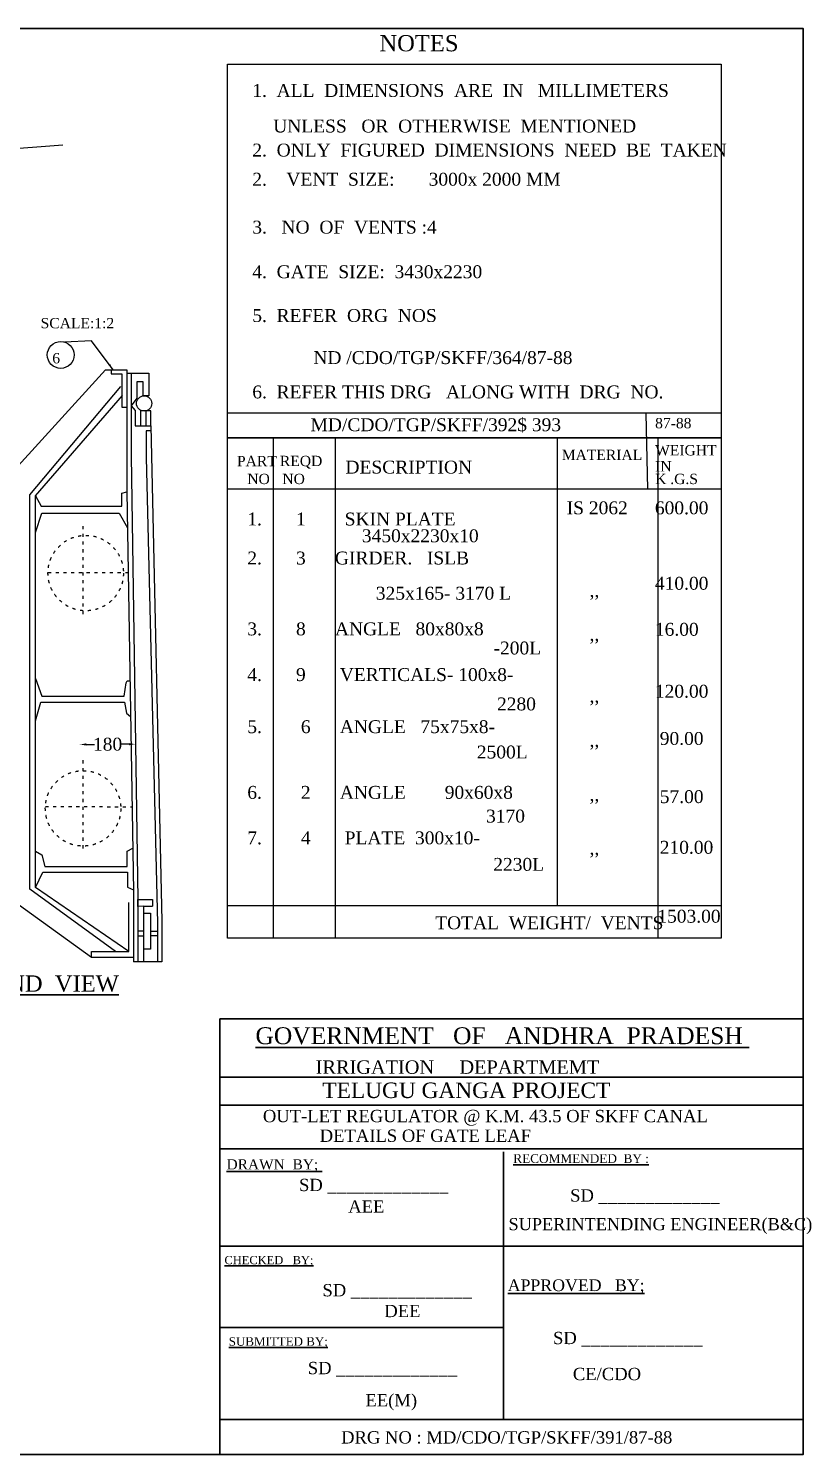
# Model space of a CAD drawing. Header units: millimetres. Extents: x -375 to 7979, y 1425 to 6957.
# Drawn here: x 4943 to 7979, y 1425 to 6957 of the extents above; entities that cross this region are included whole.
import ezdxf

# ---------------------------------------------------------------- set-up
doc = ezdxf.new("R2010")
doc.units = ezdxf.units.MM
doc.linetypes.add('ACAD_ISO03W100', pattern=[30, 12, -18])
for name, color, linetype in [('DIM', 5, 'Continuous'), ('DOT LINE', 3, 'Continuous'), ('dwg', 20, 'Continuous'), ('TEXT', 7, 'Continuous')]:
    doc.layers.add(name, color=color, linetype=linetype)
doc.layers.add('TITLE', color=7, linetype='Continuous', lineweight=30)
doc.styles.get("Standard").update_dxf_attribs({"font": 'TIMES.TTF', "height": 50})
doc.dimstyles.new('ISO-25', dxfattribs={"dimtxt": 50, "dimasz": 25, "dimexe": 1.265, "dimexo": 0.625, "dimtad": 0, "dimdec": 1, "dimtxsty": 'Standard', "dimcen": 2.5, "dimse1": 1, "dimse2": 1, "dimclre": 5, "dimclrt": 4, "dimadec": 0, "dimazin": 0, "dimtfac": 1, "dimtdec": 1, "dimtmove": 0, "dimatfit": 3, "dimfxl": 1, "dimarcsym": 0})

# ---------------------------------------------------------------- blocks, each defined once
blk = doc.blocks.new('*D37')
at = {"layer": 'Defpoints', "color": 0}
for p in [(5141.4, 4178.4), (5357.2, 4180.7), (5357.3, 4179.7)]:
    blk.add_point(p, dxfattribs=at)
at = {"layer": 'DIM', "color": 0, "lineweight": -2}
for p, q in [((5166.4, 4179.6), (5199, 4179.8)), ((5332.2, 4180.6), (5299.7, 4180.4))]:
    blk.add_line(p, q, dxfattribs=at)
at = {"layer": 'DIM', "color": 0}
for points in [[(5166.4, 4183.7), (5166.4, 4175.4), (5141.4, 4179.4)], [(5332.2, 4184.7), (5332.3, 4176.4), (5357.2, 4180.7)]]:
    blk.add_solid(points, dxfattribs=at)
at = {"layer": 'DIM', "color": 4, "insert": (5249.3, 4180.1), "char_height": 50, "attachment_point": 5, "rotation": 0.3519}
blk.add_mtext('180', dxfattribs=at)

msp = doc.modelspace()

# ---------------------------------------------------------------- linework, layer by layer
at = {"layer": 'DOT LINE', "linetype": 'ACAD_ISO03W100'}
for points in [[(5153.24, 5026.67), (5153.24, 4669.49)], [(5018.25, 4846.97), (5329.07, 4846.52)], [(5153.24, 4118.17), (5153.24, 3761)], [(5008.12, 3938.5), (5344.52, 3938.01)]]:
    msp.add_lwpolyline(points, dxfattribs=at)
for centre in [(5164.55, 4844.4), (5154.27, 3931.51)]:
    msp.add_circle(centre, 146.32, dxfattribs=at)
at = {"layer": 'dwg'}
msp.add_lwpolyline([(5714.08, 6818.91), (7628.66, 6818.91), (7628.66, 5368.43), (5714.08, 5368.43)], close=True, dxfattribs=at)
for points in [[(5241.22, 5632.95), (4838.54, 5189.77), (4838.54, 3606.84), (5186.51, 3354.62), (5350.1, 3354.62)], [(5241.22, 5632.95), (5323.74, 5632.95)], [(5262.86, 5632.95), (5262.86, 5616.97), (5304.4, 5616.97), (5304.4, 5488.49), (5323.74, 5488.49)], [(5323.74, 5632.95), (5323.74, 5472.57)], [(5323.74, 5620.37), (5409.66, 5620.37), (5409.66, 5531.55), (5387.33, 5531.55), (5387.33, 5586.89), (5363.2, 5586.89), (5363.2, 5523.51)], [(5340.48, 5620.37), (5340.48, 5299.15), (5366.28, 3577.4), (5366.28, 3336.74)], [(5280.09, 3376.4), (4947.22, 3617.75), (4947.22, 5148.05), (5300.72, 5568.65)], [(5331.17, 3376.4), (4970.3, 3624.37), (4970.3, 5144.19), (5307.15, 5533.11)], [(5323.74, 5488.49), (5323.74, 5159.72), (5350.1, 3609.78), (5350.1, 3336.03)], [(5363.2, 5523.51), (5340.48, 5493.68), (5355.86, 5475.3), (5355.86, 5416.08), (5417.52, 5416.08), (5417.52, 5473.59), (5377.66, 5473.59), (5377.66, 5416.08)], [(5397.59, 5473.59), (5397.59, 5416.08)], [(5714.08, 5465.49), (7628.66, 5465.49)], [(7344.49, 5169.74), (7337.84, 5463.61)], [(5417.96, 5396.16), (5398.69, 5396.16), (5398.69, 5292.18), (5443.05, 3485.82), (5443.05, 3336.03)], [(5417.52, 5416.08), (5459.71, 3494.46), (5459.71, 3336.03)], [(7629.04, 3427.79), (5714.08, 3427.79), (5714.08, 5368.43), (7628.66, 5368.43)], [(5891.07, 5368.43), (5891.13, 3427.79)], [(6131.58, 5368.43), (6131.65, 3427.79)], [(6992.64, 5368.43), (6992.64, 3554.31)], [(7383.45, 5368.43), (7383.45, 3427.79)], [(7628.66, 5368.43), (7629.04, 3427.79)], [(4970.3, 5144.19), (4992.38, 5103.4), (5304.09, 5103.4), (5304.09, 5155.01), (5323.74, 5159.72)], [(5714.08, 5170.57), (7628.7, 5170.57)], [(4970.3, 5001.84), (4993.9, 5076.65), (5294.2, 5076.65), (5326.12, 5019.76)], [(4970.3, 4434.78), (4994.2, 4367.32), (5313.59, 4367.32), (5322.02, 4419.03), (5325.35, 4426.09), (5336.23, 4425.7)], [(4970.3, 4271.23), (4990.18, 4343.6), (5314.56, 4343.6), (5323.37, 4300.74), (5338.57, 4287.76)], [(4970.3, 3765.28), (4994.41, 3750.76), (5006.11, 3705.6), (5325.44, 3705.6), (5325.44, 3765.31), (5347.26, 3777.07)], [(4970.3, 3624.37), (4998.43, 3683.74), (5327.17, 3683.74), (5327.17, 3625.84), (5350, 3615.96)], [(5186.51, 3354.62), (5186.51, 3376.4), (5331.17, 3376.4), (5331.17, 3566.97)], [(5389.96, 3336.03), (5389.96, 3551.56), (5366.28, 3550.92), (5366.28, 3577.4), (5423.92, 3577.4), (5423.92, 3551.56)], [(5389.96, 3551.56), (5423.92, 3551.56)], [(5714.08, 3554.31), (7629.02, 3554.31)], [(5389.96, 3524.43), (5415.91, 3524.43), (5415.91, 3385.91), (5389.96, 3385.92)], [(5366.28, 3457.07), (5389.96, 3457.07)], [(5366.28, 3437.54), (5389.96, 3437.54)], [(5415.91, 3455.17), (5443.05, 3455.17)], [(5415.91, 3438.54), (5443.05, 3438.54)], [(5459.71, 3336.03), (5350.1, 3336.03)]]:
    msp.add_lwpolyline(points, dxfattribs=at)
for centre, radius in [((5067.77, 5690.76), 52.14), ((5391.07, 5502.47), 29.6)]:
    msp.add_circle(centre, radius, dxfattribs=at)
at = {"layer": 'TITLE', "lineweight": 30}
for p, q in [((5684.68, 1425.02), (5684.68, 3114.91)), ((5684.68, 2888.31), (7947.43, 2888.31)), ((5684.68, 2780.52), (7947.43, 2780.52)), ((5684.68, 2610.32), (7947.43, 2610.32)), ((5684.68, 1560.32), (7947.43, 1560.32)), ((5684.68, 1425.02), (7947.43, 1425.02))]:
    msp.add_line(p, q, dxfattribs=at)
at = {"layer": 'TITLE'}
for p, q in [((7947.43, 3114.91), (7947.43, 1425.02)), ((5684.68, 2232.54), (7947.43, 2232.54)), ((5684.68, 1917.07), (6785.23, 1917.07))]:
    msp.add_line(p, q, dxfattribs=at)
msp.add_lwpolyline([(-375.23, 6956.94), (7947.43, 6956.94), (7947.43, 1425.02), (-375.23, 1425.02)], close=True, dxfattribs=at)
at = {"layer": 'TITLE', "lineweight": 30}
for points in [[(5684.68, 3114.91), (7947.43, 3114.91)], [(6785.23, 2599.11), (6785.23, 1560.32)]]:
    msp.add_lwpolyline(points, dxfattribs=at)

# ---------------------------------------------------------------- texts
at = {"layer": 'TEXT'}
for s, p in [('SCALE:1:2', (4989.78, 5794.04)), ('6', (5035.02, 5657.95))]:
    msp.add_text(s, height=40, dxfattribs=at).set_placement(p)
at = {"layer": 'TITLE'}
for s, height, p in [('NOTES ', 63, (6303.57, 6868.6)), ('1.  ALL  DIMENSIONS  ARE  IN   MILLIMETERS', 50, (5810.56, 6691.63)), ('UNLESS   OR  OTHERWISE  MENTIONED', 50, (5891.54, 6553.6)), ('2.  ONLY  FIGURED  DIMENSIONS  NEED  BE  TAKEN', 50, (5810.56, 6460.36)), ('2.    VENT  SIZE:       3000x 2000 MM', 50, (5810.56, 6347.28)), ('3.   NO  OF  VENTS :4', 50, (5810.56, 6161.39)), ('4.  GATE  SIZE:  3430x2230', 50, (5810.56, 5988.38)), ('5.  REFER  ORG  NOS', 50, (5810.56, 5818.55)), ('ND /CDO/TGP/SKFF/364/87-88', 50, (6047.31, 5655.29)), ('6.  REFER THIS DRG   ALONG WITH  DRG  NO.', 50, (5810.56, 5522.1)), ('MD/CDO/TGP/SKFF/392$ 393', 50, (6036.57, 5394.83)), ('87-88', 40, (7372.73, 5406.06)), ('MATERIAL', 40, (7010.68, 5283)), ('WEIGHT', 40, (7372.73, 5300.85)), ('PART', 40, (5751.13, 5259)), ('REQD', 40, (5917.69, 5259.38)), ('DESCRIPTION', 50, (6171.85, 5230.48)), ('IN', 40, (7372.73, 5238.76)), ('NO', 40, (5791.21, 5189.65)), ('NO', 40, (5927.18, 5189.65)), ('K .G.S', 40, (7372.73, 5189.65)), ('IS 2062', 50, (7029.79, 5072.43)), ('600.00', 50, (7371.82, 5072.43)), ('1.       1        SKIN PLATE     ', 50, (5791.21, 5029.03)), ('3450x2230x10', 50, (6235.45, 4964.06)), ('2.       3      GIRDER.   ISLB', 50, (5791.21, 4877.77)), ('410.00', 50, (7371.82, 4779.78)), ('325x165- 3170 L', 50, (6289.63, 4741.19)), (',,', 50, (7118.51, 4752.07)), ('3.       8      ANGLE   80x80x8 ', 50, (5791.21, 4602.86)), ('16.00', 50, (7371.82, 4601.25)), ('-200L', 50, (6745.99, 4528.66)), (',,', 50, (7118.51, 4582.01)), ('4.       9       VERTICALS- 100x8-', 50, (5791.21, 4425.51)), ('120.00', 50, (7371.82, 4360.89)), ('2280', 50, (6759.56, 4311.63)), (',,', 50, (7118.51, 4342.46)), ('5.        6      ANGLE   75x75x8- ', 50, (5791.21, 4223.46)), (' 90.00', 50, (7371.82, 4177.75)), ('2500L', 50, (6681.33, 4125.13)), (',,', 50, (7118.51, 4170.91)), ('6.        2      ANGLE        90x60x8 ', 50, (5791.21, 3968.68)), (' 57.00', 50, (7371.82, 3952.07)), (',,', 50, (7118.51, 3960.55)), ('3170', 50, (6717.04, 3876.69)), ('7.        4       PLATE  300x10-', 50, (5791.21, 3792.16)), (' 210.00', 50, (7371.82, 3755.55)), ('2230L', 50, (6744.95, 3689.25)), (',,', 50, (7118.51, 3752.25)), ('TOTAL  WEIGHT/  VENTS', 50, (6519.81, 3462.73)), ('  1503.00', 50, (7343.54, 3488.09)), ('%%UEND  VIEW', 63, (4801.81, 3220.52)), ('IRRIGATION     DEPARTMEMT ', 52.1121, (6056.48, 2901.84)), ('TELUGU GANGA PROJECT', 59.9474, (6082.33, 2807.89)), (' OUT-LET REGULATOR @ K.M. 43.5 OF SKFF CANAL', 47.7575, (5833.56, 2714.11)), ('%%UDRAWN  BY; ', 39.5841, (5710.68, 2530.76)), ('%%URECOMMENDED  BY :', 33.9702, (6822.76, 2555.95)), ('%%UCHECKED   BY;', 31.9719, (5702.63, 2163.18)), ('%%UAPPROVED   BY;', 45.6739, (6800.99, 2058.72)), ('%%USUBMITTED BY;', 33.2938, (5719.42, 1846.69))]:
    msp.add_text(s, height=height, dxfattribs=at).set_placement(p)
at = {"layer": 'TITLE', "lineweight": 30}
for s, height, p in [('%%UGOVERNMENT   OF   ANDHRA  PRADESH ', 65.466, (5822.82, 3016.84)), ('DETAILS OF GATE LEAF', 47.7575, (6071.95, 2637.86)), ('SD _____________', 47.7575, (5991.73, 2446.82)), ('SD _____________', 47.7575, (7043.21, 2406)), ('AEE', 47.757, (6182.77, 2363.17)), ('SUPERINTENDING ENGINEER(B&C)', 46.875, (6804.24, 2295.2)), ('SD _____________', 47.7575, (6082.62, 2038.51)), ('DEE', 47.757, (6322.54, 1957.79)), ('SD _____________', 47.7575, (6976.85, 1853.06)), ('SD _____________', 47.7575, (6025.81, 1736.57)), ('CE/CDO', 47.757, (7053.74, 1713.39)), ('EE(M)', 47.757, (6249.38, 1611.64)), ('DRG NO : MD/CDO/TGP/SKFF/391/87-88', 47.7575, (6154.91, 1467.6))]:
    msp.add_text(s, height=height, dxfattribs=at).set_placement(p)

# ---------------------------------------------------------------- dimensions: what is measured, and where the dimension line sits
at = {"layer": 'DIM'}
dim = msp.add_aligned_dim(p1=(5141.4, 4178.35), p2=(5357.25, 4179.68), distance=1.05, text='180', dimstyle='ISO-25', dxfattribs=at)
dim.commit()
dim.dimension.update_dxf_attribs({"geometry": '*D37', "text_midpoint": (5249.32, 4180.07)})

# ---------------------------------------------------------------- leaders
for points in [[(4522.62, 6399.61), (4684.66, 6475.2), (5076.16, 6505.2)], [(5270.67, 5632.95), (5187.04, 5745.81), (5082.75, 5740.7)]]:
    msp.add_leader(points, dimstyle='ISO-25', override={"dimgap": 0.625, "dimtad": 0}, dxfattribs=at)

doc.saveas('drawing.dxf')
